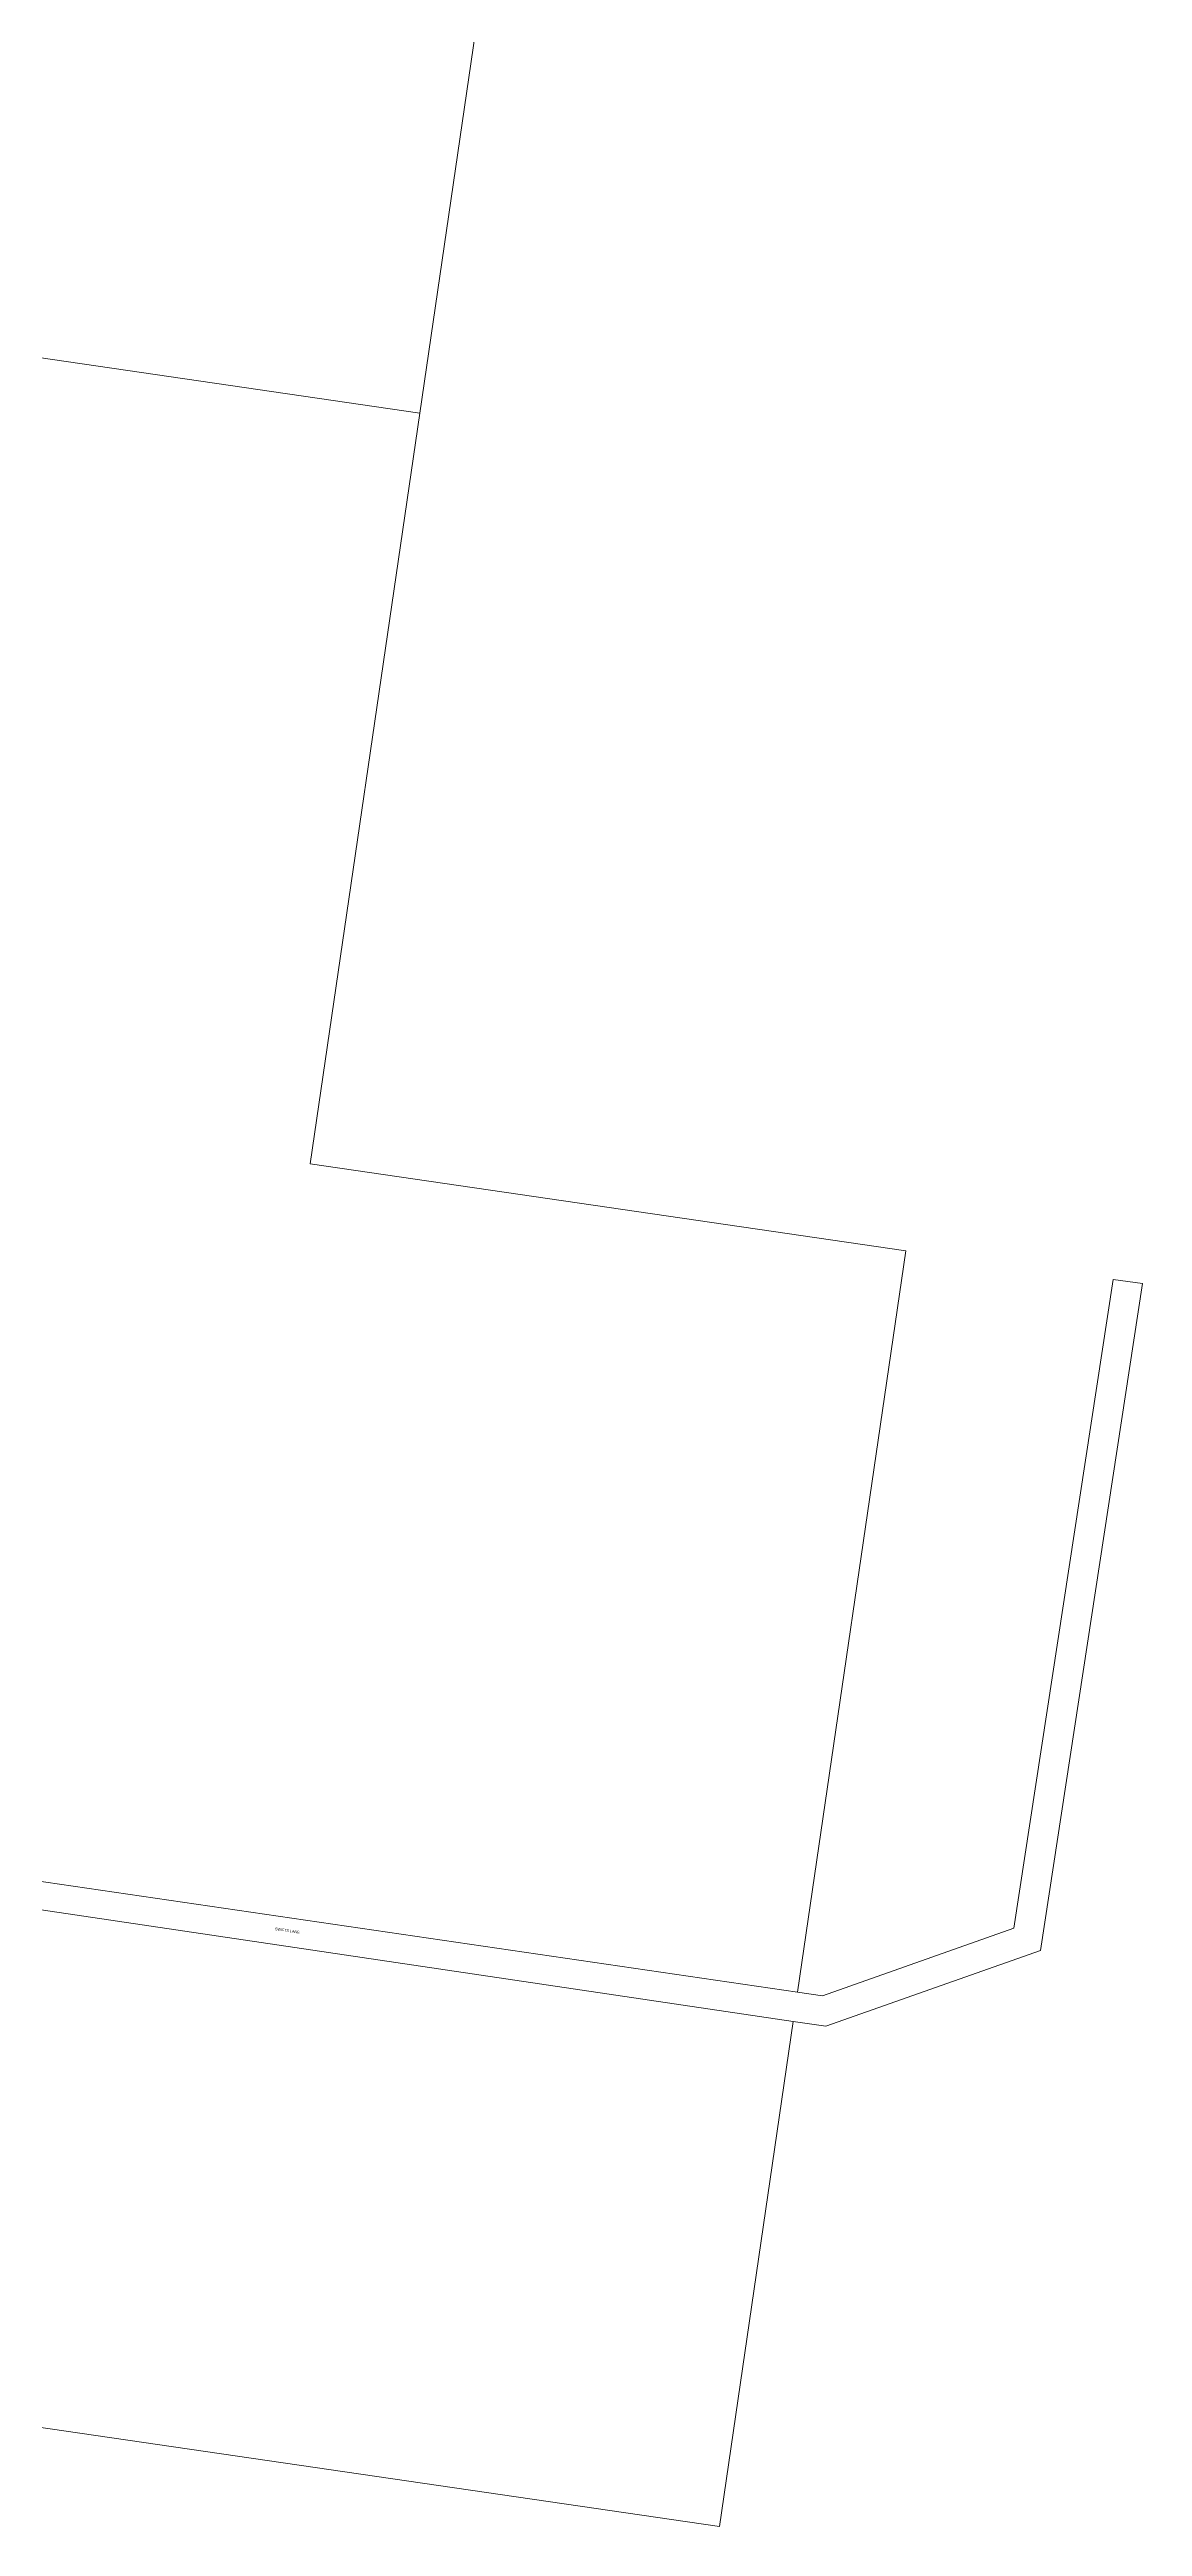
# Model space of a CAD drawing. Header units: metres. Extents: x 257881 to 262822, y 6187520 to 6191911.
# Drawn here: x 262080 to 262822, y 6188703 to 6190383 of the extents above; entities that cross this region are included whole.
import ezdxf

# ---------------------------------------------------------------- set-up
doc = ezdxf.new("R2010")
doc.units = ezdxf.units.M
doc.layers.add('Cadastre Land Parcels_SP_EXT', color=8, linetype='Continuous', lineweight=5)
doc.layers.add('Cadastre Roads_SP_EXT', color=8, linetype='Continuous', lineweight=5)
doc.styles.get("Standard").update_dxf_attribs({"font": 'arial.ttf'})

msp = doc.modelspace()

# ---------------------------------------------------------------- linework, layer by layer
at = {"layer": 'Cadastre Land Parcels_SP_EXT', "linetype": 'Continuous'}
for points in [[(262331.3, 6190136.5), (262416, 6190716.1), (262320.7, 6190728.4), (262207.3, 6190764.9), (262114.1, 6190805.8), (262025.3, 6190824), (261805.1, 6190833.6), (261802.5, 6190812), (261564.2, 6190844), (261509.5, 6190443.2), (261484, 6190257.7), (261703.8, 6190228.1), (262331.3, 6190136.5)], [(262661.3, 6189568.3), (262256.9, 6189627.3), (262331.3, 6190136.5), (261703.8, 6190228.1), (261550.8, 6189203.9), (261731.5, 6189179.1), (261751.3, 6189153), (261789.6, 6189182.1), (262587.8, 6189065.4), (262661.3, 6189568.3)], [(262584.9, 6189045.6), (261953.6, 6189139.2), (261936.6, 6189015.3), (261731.5, 6189043.4), (261729.2, 6188994.8), (261664.6, 6188829.9), (262058.8, 6188772.4), (262534.8, 6188703), (262584.9, 6189045.6)]]:
    msp.add_lwpolyline(points, close=True, dxfattribs=at)
at = {"layer": 'Cadastre Roads_SP_EXT', "linetype": 'Continuous'}
msp.add_lwpolyline([(261953.6, 6189139.2), (262584.9, 6189045.6), (262606.9, 6189042.3), (262752.8, 6189093.7), (262752.8, 6189093.7), (262822, 6189546.2), (262802.1, 6189548.9), (262734.7, 6189108.7), (262604.8, 6189062.9), (262587.8, 6189065.4), (261789.6, 6189182.1)], dxfattribs=at)

# ---------------------------------------------------------------- texts
at = {"layer": 'Cadastre Roads_SP_EXT'}
msp.add_text('SWIFTS LANE', height=1.8, rotation=351.8695, dxfattribs=at).set_placement((262233, 6189107.5))

doc.saveas('drawing.dxf')
